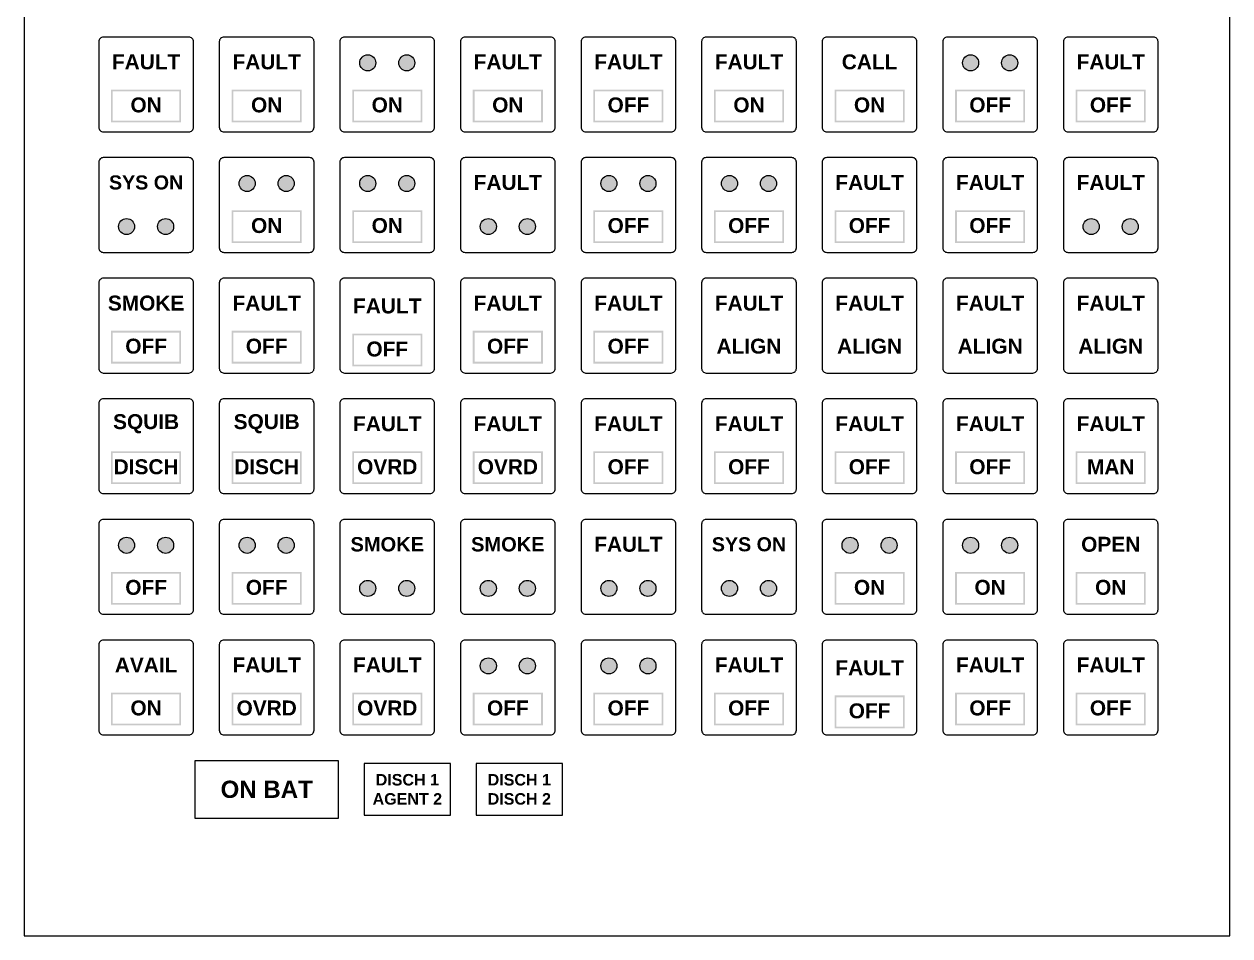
# Model space of a CAD drawing. Header units: millimetres. Extents: x 227 to 437, y 168 to 465.
# Drawn here: x 226.7 to 436.7, y 168 to 326.7 of the extents above; entities that cross this region are included whole.
import ezdxf

# ---------------------------------------------------------------- set-up
doc = ezdxf.new("R2010")
doc.units = ezdxf.units.MM

msp = doc.modelspace()

# ---------------------------------------------------------------- hatches: boundary and pattern name
h = msp.add_hatch(color=256)
edge = h.paths.add_edge_path()
edge.add_arc((286.54, 319.98), 1.4, 0, 360)
h = msp.add_hatch(color=256)
edge = h.paths.add_edge_path()
edge.add_arc((293.34, 319.98), 1.4, 0, 360)
h = msp.add_hatch(color=256)
edge = h.paths.add_edge_path()
edge.add_arc((391.54, 319.98), 1.4, 0, 360)
h = msp.add_hatch(color=256)
edge = h.paths.add_edge_path()
edge.add_arc((398.34, 319.98), 1.4, 0, 360)
h = msp.add_hatch(color=256)
h.paths.add_polyline_path([(242.14, 315.03), (253.74, 315.03), (253.74, 309.93), (242.14, 309.93)], flags=16)
h.paths.add_polyline_path([(241.84, 315.33), (254.04, 315.33), (254.04, 309.63), (241.84, 309.63)])
h = msp.add_hatch(color=256)
h.paths.add_polyline_path([(263.14, 315.03), (274.74, 315.03), (274.74, 309.93), (263.14, 309.93)], flags=16)
h.paths.add_polyline_path([(262.84, 315.33), (275.04, 315.33), (275.04, 309.63), (262.84, 309.63)])
h = msp.add_hatch(color=256)
h.paths.add_polyline_path([(284.14, 315.03), (295.74, 315.03), (295.74, 309.93), (284.14, 309.93)], flags=16)
h.paths.add_polyline_path([(283.84, 315.33), (296.04, 315.33), (296.04, 309.63), (283.84, 309.63)])
h = msp.add_hatch(color=256)
h.paths.add_polyline_path([(305.14, 315.03), (316.74, 315.03), (316.74, 309.93), (305.14, 309.93)], flags=16)
h.paths.add_polyline_path([(304.84, 315.33), (317.04, 315.33), (317.04, 309.63), (304.84, 309.63)])
h = msp.add_hatch(color=256)
h.paths.add_polyline_path([(326.14, 315.03), (337.74, 315.03), (337.74, 309.93), (326.14, 309.93)], flags=16)
h.paths.add_polyline_path([(325.84, 315.33), (338.04, 315.33), (338.04, 309.63), (325.84, 309.63)])
h = msp.add_hatch(color=256)
h.paths.add_polyline_path([(347.14, 315.03), (358.74, 315.03), (358.74, 309.93), (347.14, 309.93)], flags=16)
h.paths.add_polyline_path([(346.84, 315.33), (359.04, 315.33), (359.04, 309.63), (346.84, 309.63)])
h = msp.add_hatch(color=256)
h.paths.add_polyline_path([(368.14, 315.03), (379.74, 315.03), (379.74, 309.93), (368.14, 309.93)], flags=16)
h.paths.add_polyline_path([(367.84, 315.33), (380.04, 315.33), (380.04, 309.63), (367.84, 309.63)])
h = msp.add_hatch(color=256)
h.paths.add_polyline_path([(389.14, 315.03), (400.74, 315.03), (400.74, 309.93), (389.14, 309.93)], flags=16)
h.paths.add_polyline_path([(388.84, 315.33), (401.04, 315.33), (401.04, 309.63), (388.84, 309.63)])
h = msp.add_hatch(color=256)
h.paths.add_polyline_path([(410.14, 315.03), (421.74, 315.03), (421.74, 309.93), (410.14, 309.93)], flags=16)
h.paths.add_polyline_path([(409.84, 315.33), (422.04, 315.33), (422.04, 309.63), (409.84, 309.63)])
h = msp.add_hatch(color=256)
edge = h.paths.add_edge_path()
edge.add_arc((265.54, 298.98), 1.4, 0, 360)
h = msp.add_hatch(color=256)
edge = h.paths.add_edge_path()
edge.add_arc((272.34, 298.98), 1.4, 0, 360)
h = msp.add_hatch(color=256)
edge = h.paths.add_edge_path()
edge.add_arc((286.54, 298.98), 1.4, 0, 360)
h = msp.add_hatch(color=256)
edge = h.paths.add_edge_path()
edge.add_arc((293.34, 298.98), 1.4, 0, 360)
h = msp.add_hatch(color=256)
edge = h.paths.add_edge_path()
edge.add_arc((328.54, 298.98), 1.4, 0, 360)
h = msp.add_hatch(color=256)
edge = h.paths.add_edge_path()
edge.add_arc((335.34, 298.98), 1.4, 0, 360)
h = msp.add_hatch(color=256)
edge = h.paths.add_edge_path()
edge.add_arc((349.54, 298.98), 1.4, 0, 360)
h = msp.add_hatch(color=256)
edge = h.paths.add_edge_path()
edge.add_arc((356.34, 298.98), 1.4, 0, 360)
h = msp.add_hatch(color=256)
h.paths.add_polyline_path([(263.14, 294.03), (274.74, 294.03), (274.74, 288.93), (263.14, 288.93)], flags=16)
h.paths.add_polyline_path([(262.84, 294.33), (275.04, 294.33), (275.04, 288.63), (262.84, 288.63)])
h = msp.add_hatch(color=256)
h.paths.add_polyline_path([(284.14, 294.03), (295.74, 294.03), (295.74, 288.93), (284.14, 288.93)], flags=16)
h.paths.add_polyline_path([(283.84, 294.33), (296.04, 294.33), (296.04, 288.63), (283.84, 288.63)])
h = msp.add_hatch(color=256)
h.paths.add_polyline_path([(326.14, 294.03), (337.74, 294.03), (337.74, 288.93), (326.14, 288.93)], flags=16)
h.paths.add_polyline_path([(325.84, 294.33), (338.04, 294.33), (338.04, 288.63), (325.84, 288.63)])
h = msp.add_hatch(color=256)
h.paths.add_polyline_path([(347.14, 294.03), (358.74, 294.03), (358.74, 288.93), (347.14, 288.93)], flags=16)
h.paths.add_polyline_path([(346.84, 294.33), (359.04, 294.33), (359.04, 288.63), (346.84, 288.63)])
h = msp.add_hatch(color=256)
h.paths.add_polyline_path([(368.14, 294.03), (379.74, 294.03), (379.74, 288.93), (368.14, 288.93)], flags=16)
h.paths.add_polyline_path([(367.84, 294.33), (380.04, 294.33), (380.04, 288.63), (367.84, 288.63)])
h = msp.add_hatch(color=256)
h.paths.add_polyline_path([(389.14, 294.03), (400.74, 294.03), (400.74, 288.93), (389.14, 288.93)], flags=16)
h.paths.add_polyline_path([(388.84, 294.33), (401.04, 294.33), (401.04, 288.63), (388.84, 288.63)])
h = msp.add_hatch(color=256)
edge = h.paths.add_edge_path()
edge.add_arc((244.54, 291.48), 1.4, 0, 360)
h = msp.add_hatch(color=256)
edge = h.paths.add_edge_path()
edge.add_arc((251.34, 291.48), 1.4, 0, 360)
h = msp.add_hatch(color=256)
edge = h.paths.add_edge_path()
edge.add_arc((307.54, 291.48), 1.4, 0, 360)
h = msp.add_hatch(color=256)
edge = h.paths.add_edge_path()
edge.add_arc((314.34, 291.48), 1.4, 0, 360)
h = msp.add_hatch(color=256)
edge = h.paths.add_edge_path()
edge.add_arc((412.54, 291.48), 1.4, 0, 360)
h = msp.add_hatch(color=256)
edge = h.paths.add_edge_path()
edge.add_arc((419.34, 291.48), 1.4, 0, 360)
h = msp.add_hatch(color=256)
h.paths.add_polyline_path([(242.14, 273.03), (253.74, 273.03), (253.74, 267.93), (242.14, 267.93)], flags=16)
h.paths.add_polyline_path([(241.84, 273.33), (254.04, 273.33), (254.04, 267.63), (241.84, 267.63)])
h = msp.add_hatch(color=256)
h.paths.add_polyline_path([(263.14, 273.03), (274.74, 273.03), (274.74, 267.93), (263.14, 267.93)], flags=16)
h.paths.add_polyline_path([(262.84, 273.33), (275.04, 273.33), (275.04, 267.63), (262.84, 267.63)])
h = msp.add_hatch(color=256)
h.paths.add_polyline_path([(305.14, 273.03), (316.74, 273.03), (316.74, 267.93), (305.14, 267.93)], flags=16)
h.paths.add_polyline_path([(304.84, 273.33), (317.04, 273.33), (317.04, 267.63), (304.84, 267.63)])
h = msp.add_hatch(color=256)
h.paths.add_polyline_path([(326.14, 273.03), (337.74, 273.03), (337.74, 267.93), (326.14, 267.93)], flags=16)
h.paths.add_polyline_path([(325.84, 273.33), (338.04, 273.33), (338.04, 267.63), (325.84, 267.63)])
h = msp.add_hatch(color=256)
h.paths.add_polyline_path([(284.14, 272.53), (295.74, 272.53), (295.74, 267.43), (284.14, 267.43)], flags=16)
h.paths.add_polyline_path([(283.84, 272.83), (296.04, 272.83), (296.04, 267.13), (283.84, 267.13)])
h = msp.add_hatch(color=256)
h.paths.add_polyline_path([(242.14, 252.03), (253.74, 252.03), (253.74, 246.93), (242.14, 246.93)], flags=16)
h.paths.add_polyline_path([(241.84, 252.33), (254.04, 252.33), (254.04, 246.63), (241.84, 246.63)])
h = msp.add_hatch(color=256)
h.paths.add_polyline_path([(263.14, 252.03), (274.74, 252.03), (274.74, 246.93), (263.14, 246.93)], flags=16)
h.paths.add_polyline_path([(262.84, 252.33), (275.04, 252.33), (275.04, 246.63), (262.84, 246.63)])
h = msp.add_hatch(color=256)
h.paths.add_polyline_path([(284.14, 252.03), (295.74, 252.03), (295.74, 246.93), (284.14, 246.93)], flags=16)
h.paths.add_polyline_path([(283.84, 252.33), (296.04, 252.33), (296.04, 246.63), (283.84, 246.63)])
h = msp.add_hatch(color=256)
h.paths.add_polyline_path([(305.14, 252.03), (316.74, 252.03), (316.74, 246.93), (305.14, 246.93)], flags=16)
h.paths.add_polyline_path([(304.84, 252.33), (317.04, 252.33), (317.04, 246.63), (304.84, 246.63)])
h = msp.add_hatch(color=256)
h.paths.add_polyline_path([(326.14, 252.03), (337.74, 252.03), (337.74, 246.93), (326.14, 246.93)], flags=16)
h.paths.add_polyline_path([(325.84, 252.33), (338.04, 252.33), (338.04, 246.63), (325.84, 246.63)])
h = msp.add_hatch(color=256)
h.paths.add_polyline_path([(347.14, 252.03), (358.74, 252.03), (358.74, 246.93), (347.14, 246.93)], flags=16)
h.paths.add_polyline_path([(346.84, 252.33), (359.04, 252.33), (359.04, 246.63), (346.84, 246.63)])
h = msp.add_hatch(color=256)
h.paths.add_polyline_path([(368.14, 252.03), (379.74, 252.03), (379.74, 246.93), (368.14, 246.93)], flags=16)
h.paths.add_polyline_path([(367.84, 252.33), (380.04, 252.33), (380.04, 246.63), (367.84, 246.63)])
h = msp.add_hatch(color=256)
h.paths.add_polyline_path([(389.14, 252.03), (400.74, 252.03), (400.74, 246.93), (389.14, 246.93)], flags=16)
h.paths.add_polyline_path([(388.84, 252.33), (401.04, 252.33), (401.04, 246.63), (388.84, 246.63)])
h = msp.add_hatch(color=256)
h.paths.add_polyline_path([(410.14, 252.03), (421.74, 252.03), (421.74, 246.93), (410.14, 246.93)], flags=16)
h.paths.add_polyline_path([(409.84, 252.33), (422.04, 252.33), (422.04, 246.63), (409.84, 246.63)])
h = msp.add_hatch(color=256)
edge = h.paths.add_edge_path()
edge.add_arc((244.54, 235.98), 1.4, 0, 360)
h = msp.add_hatch(color=256)
edge = h.paths.add_edge_path()
edge.add_arc((251.34, 235.98), 1.4, 0, 360)
h = msp.add_hatch(color=256)
edge = h.paths.add_edge_path()
edge.add_arc((265.54, 235.98), 1.4, 0, 360)
h = msp.add_hatch(color=256)
edge = h.paths.add_edge_path()
edge.add_arc((272.34, 235.98), 1.4, 0, 360)
h = msp.add_hatch(color=256)
edge = h.paths.add_edge_path()
edge.add_arc((370.54, 235.98), 1.4, 0, 360)
h = msp.add_hatch(color=256)
edge = h.paths.add_edge_path()
edge.add_arc((377.34, 235.98), 1.4, 0, 360)
h = msp.add_hatch(color=256)
edge = h.paths.add_edge_path()
edge.add_arc((391.54, 235.98), 1.4, 0, 360)
h = msp.add_hatch(color=256)
edge = h.paths.add_edge_path()
edge.add_arc((398.34, 235.98), 1.4, 0, 360)
h = msp.add_hatch(color=256)
h.paths.add_polyline_path([(242.14, 231.03), (253.74, 231.03), (253.74, 225.93), (242.14, 225.93)], flags=16)
h.paths.add_polyline_path([(241.84, 231.33), (254.04, 231.33), (254.04, 225.63), (241.84, 225.63)])
h = msp.add_hatch(color=256)
h.paths.add_polyline_path([(263.14, 231.03), (274.74, 231.03), (274.74, 225.93), (263.14, 225.93)], flags=16)
h.paths.add_polyline_path([(262.84, 231.33), (275.04, 231.33), (275.04, 225.63), (262.84, 225.63)])
h = msp.add_hatch(color=256)
h.paths.add_polyline_path([(368.14, 231.03), (379.74, 231.03), (379.74, 225.93), (368.14, 225.93)], flags=16)
h.paths.add_polyline_path([(367.84, 231.33), (380.04, 231.33), (380.04, 225.63), (367.84, 225.63)])
h = msp.add_hatch(color=256)
h.paths.add_polyline_path([(389.14, 231.03), (400.74, 231.03), (400.74, 225.93), (389.14, 225.93)], flags=16)
h.paths.add_polyline_path([(388.84, 231.33), (401.04, 231.33), (401.04, 225.63), (388.84, 225.63)])
h = msp.add_hatch(color=256)
h.paths.add_polyline_path([(410.14, 231.03), (421.74, 231.03), (421.74, 225.93), (410.14, 225.93)], flags=16)
h.paths.add_polyline_path([(409.84, 231.33), (422.04, 231.33), (422.04, 225.63), (409.84, 225.63)])
h = msp.add_hatch(color=256)
edge = h.paths.add_edge_path()
edge.add_arc((286.54, 228.48), 1.4, 0, 360)
h = msp.add_hatch(color=256)
edge = h.paths.add_edge_path()
edge.add_arc((293.34, 228.48), 1.4, 0, 360)
h = msp.add_hatch(color=256)
edge = h.paths.add_edge_path()
edge.add_arc((307.54, 228.48), 1.4, 0, 360)
h = msp.add_hatch(color=256)
edge = h.paths.add_edge_path()
edge.add_arc((314.34, 228.48), 1.4, 0, 360)
h = msp.add_hatch(color=256)
edge = h.paths.add_edge_path()
edge.add_arc((328.54, 228.48), 1.4, 0, 360)
h = msp.add_hatch(color=256)
edge = h.paths.add_edge_path()
edge.add_arc((335.34, 228.48), 1.4, 0, 360)
h = msp.add_hatch(color=256)
edge = h.paths.add_edge_path()
edge.add_arc((349.54, 228.48), 1.4, 0, 360)
h = msp.add_hatch(color=256)
edge = h.paths.add_edge_path()
edge.add_arc((356.34, 228.48), 1.4, 0, 360)
h = msp.add_hatch(color=256)
edge = h.paths.add_edge_path()
edge.add_arc((307.54, 214.98), 1.4, 0, 360)
h = msp.add_hatch(color=256)
edge = h.paths.add_edge_path()
edge.add_arc((314.34, 214.98), 1.4, 0, 360)
h = msp.add_hatch(color=256)
edge = h.paths.add_edge_path()
edge.add_arc((328.54, 214.98), 1.4, 0, 360)
h = msp.add_hatch(color=256)
edge = h.paths.add_edge_path()
edge.add_arc((335.34, 214.98), 1.4, 0, 360)
h = msp.add_hatch(color=256)
h.paths.add_polyline_path([(242.14, 210.03), (253.74, 210.03), (253.74, 204.93), (242.14, 204.93)], flags=16)
h.paths.add_polyline_path([(241.84, 210.33), (254.04, 210.33), (254.04, 204.63), (241.84, 204.63)])
h = msp.add_hatch(color=256)
h.paths.add_polyline_path([(263.14, 210.03), (274.74, 210.03), (274.74, 204.93), (263.14, 204.93)], flags=16)
h.paths.add_polyline_path([(262.84, 210.33), (275.04, 210.33), (275.04, 204.63), (262.84, 204.63)])
h = msp.add_hatch(color=256)
h.paths.add_polyline_path([(284.14, 210.03), (295.74, 210.03), (295.74, 204.93), (284.14, 204.93)], flags=16)
h.paths.add_polyline_path([(283.84, 210.33), (296.04, 210.33), (296.04, 204.63), (283.84, 204.63)])
h = msp.add_hatch(color=256)
h.paths.add_polyline_path([(305.14, 210.03), (316.74, 210.03), (316.74, 204.93), (305.14, 204.93)], flags=16)
h.paths.add_polyline_path([(304.84, 210.33), (317.04, 210.33), (317.04, 204.63), (304.84, 204.63)])
h = msp.add_hatch(color=256)
h.paths.add_polyline_path([(326.14, 210.03), (337.74, 210.03), (337.74, 204.93), (326.14, 204.93)], flags=16)
h.paths.add_polyline_path([(325.84, 210.33), (338.04, 210.33), (338.04, 204.63), (325.84, 204.63)])
h = msp.add_hatch(color=256)
h.paths.add_polyline_path([(347.14, 210.03), (358.74, 210.03), (358.74, 204.93), (347.14, 204.93)], flags=16)
h.paths.add_polyline_path([(346.84, 210.33), (359.04, 210.33), (359.04, 204.63), (346.84, 204.63)])
h = msp.add_hatch(color=256)
h.paths.add_polyline_path([(389.14, 210.03), (400.74, 210.03), (400.74, 204.93), (389.14, 204.93)], flags=16)
h.paths.add_polyline_path([(388.84, 210.33), (401.04, 210.33), (401.04, 204.63), (388.84, 204.63)])
h = msp.add_hatch(color=256)
h.paths.add_polyline_path([(410.14, 210.03), (421.74, 210.03), (421.74, 204.93), (410.14, 204.93)], flags=16)
h.paths.add_polyline_path([(409.84, 210.33), (422.04, 210.33), (422.04, 204.63), (409.84, 204.63)])
h = msp.add_hatch(color=256)
h.paths.add_polyline_path([(368.14, 209.53), (379.74, 209.53), (379.74, 204.43), (368.14, 204.43)], flags=16)
h.paths.add_polyline_path([(367.84, 209.83), (380.04, 209.83), (380.04, 204.13), (367.84, 204.13)])

# ---------------------------------------------------------------- linework, layer by layer
at = {"color": 2}
for p, q in [((226.69, 464.98), (226.69, 167.98)), ((436.69, 167.98), (436.69, 464.98)), ((226.69, 167.98), (436.69, 167.98))]:
    msp.add_line(p, q, dxfattribs=at)
for points in [[(240.49, 307.98), (255.39, 307.98, 0.414214), (256.19, 308.78), (256.19, 323.68, 0.414214), (255.39, 324.48), (240.49, 324.48, 0.414214), (239.69, 323.68), (239.69, 308.78, 0.414214)], [(261.49, 307.98), (276.39, 307.98, 0.414214), (277.19, 308.78), (277.19, 323.68, 0.414214), (276.39, 324.48), (261.49, 324.48, 0.414214), (260.69, 323.68), (260.69, 308.78, 0.414214)], [(282.49, 307.98), (297.39, 307.98, 0.414214), (298.19, 308.78), (298.19, 323.68, 0.414214), (297.39, 324.48), (282.49, 324.48, 0.414214), (281.69, 323.68), (281.69, 308.78, 0.414214)], [(303.49, 307.98), (318.39, 307.98, 0.414214), (319.19, 308.78), (319.19, 323.68, 0.414214), (318.39, 324.48), (303.49, 324.48, 0.414214), (302.69, 323.68), (302.69, 308.78, 0.414214)], [(324.49, 307.98), (339.39, 307.98, 0.414214), (340.19, 308.78), (340.19, 323.68, 0.414214), (339.39, 324.48), (324.49, 324.48, 0.414214), (323.69, 323.68), (323.69, 308.78, 0.414214)], [(345.49, 307.98), (360.39, 307.98, 0.414214), (361.19, 308.78), (361.19, 323.68, 0.414214), (360.39, 324.48), (345.49, 324.48, 0.414214), (344.69, 323.68), (344.69, 308.78, 0.414214)], [(366.49, 307.98), (381.39, 307.98, 0.414214), (382.19, 308.78), (382.19, 323.68, 0.414214), (381.39, 324.48), (366.49, 324.48, 0.414214), (365.69, 323.68), (365.69, 308.78, 0.414214)], [(387.49, 307.98), (402.39, 307.98, 0.414214), (403.19, 308.78), (403.19, 323.68, 0.414214), (402.39, 324.48), (387.49, 324.48, 0.414214), (386.69, 323.68), (386.69, 308.78, 0.414214)], [(408.49, 307.98), (423.39, 307.98, 0.414214), (424.19, 308.78), (424.19, 323.68, 0.414214), (423.39, 324.48), (408.49, 324.48, 0.414214), (407.69, 323.68), (407.69, 308.78, 0.414214)], [(240.49, 286.98), (255.39, 286.98, 0.414214), (256.19, 287.78), (256.19, 302.68, 0.414214), (255.39, 303.48), (240.49, 303.48, 0.414214), (239.69, 302.68), (239.69, 287.78, 0.414214)], [(261.49, 286.98), (276.39, 286.98, 0.414214), (277.19, 287.78), (277.19, 302.68, 0.414214), (276.39, 303.48), (261.49, 303.48, 0.414214), (260.69, 302.68), (260.69, 287.78, 0.414214)], [(282.49, 286.98), (297.39, 286.98, 0.414214), (298.19, 287.78), (298.19, 302.68, 0.414214), (297.39, 303.48), (282.49, 303.48, 0.414214), (281.69, 302.68), (281.69, 287.78, 0.414214)], [(303.49, 286.98), (318.39, 286.98, 0.414214), (319.19, 287.78), (319.19, 302.68, 0.414214), (318.39, 303.48), (303.49, 303.48, 0.414214), (302.69, 302.68), (302.69, 287.78, 0.414214)], [(324.49, 286.98), (339.39, 286.98, 0.414214), (340.19, 287.78), (340.19, 302.68, 0.414214), (339.39, 303.48), (324.49, 303.48, 0.414214), (323.69, 302.68), (323.69, 287.78, 0.414214)], [(345.49, 286.98), (360.39, 286.98, 0.414214), (361.19, 287.78), (361.19, 302.68, 0.414214), (360.39, 303.48), (345.49, 303.48, 0.414214), (344.69, 302.68), (344.69, 287.78, 0.414214)], [(366.49, 286.98), (381.39, 286.98, 0.414214), (382.19, 287.78), (382.19, 302.68, 0.414214), (381.39, 303.48), (366.49, 303.48, 0.414214), (365.69, 302.68), (365.69, 287.78, 0.414214)], [(387.49, 286.98), (402.39, 286.98, 0.414214), (403.19, 287.78), (403.19, 302.68, 0.414214), (402.39, 303.48), (387.49, 303.48, 0.414214), (386.69, 302.68), (386.69, 287.78, 0.414214)], [(408.49, 286.98), (423.39, 286.98, 0.414214), (424.19, 287.78), (424.19, 302.68, 0.414214), (423.39, 303.48), (408.49, 303.48, 0.414214), (407.69, 302.68), (407.69, 287.78, 0.414214)], [(240.49, 265.98), (255.39, 265.98, 0.414214), (256.19, 266.78), (256.19, 281.68, 0.414214), (255.39, 282.48), (240.49, 282.48, 0.414214), (239.69, 281.68), (239.69, 266.78, 0.414214)], [(261.49, 265.98), (276.39, 265.98, 0.414214), (277.19, 266.78), (277.19, 281.68, 0.414214), (276.39, 282.48), (261.49, 282.48, 0.414214), (260.69, 281.68), (260.69, 266.78, 0.414214)], [(282.49, 265.98), (297.39, 265.98, 0.414214), (298.19, 266.78), (298.19, 281.68, 0.414214), (297.39, 282.48), (282.49, 282.48, 0.414214), (281.69, 281.68), (281.69, 266.78, 0.414214)], [(303.49, 265.98), (318.39, 265.98, 0.414214), (319.19, 266.78), (319.19, 281.68, 0.414214), (318.39, 282.48), (303.49, 282.48, 0.414214), (302.69, 281.68), (302.69, 266.78, 0.414214)], [(324.49, 265.98), (339.39, 265.98, 0.414214), (340.19, 266.78), (340.19, 281.68, 0.414214), (339.39, 282.48), (324.49, 282.48, 0.414214), (323.69, 281.68), (323.69, 266.78, 0.414214)], [(345.49, 265.98), (360.39, 265.98, 0.414214), (361.19, 266.78), (361.19, 281.68, 0.414214), (360.39, 282.48), (345.49, 282.48, 0.414214), (344.69, 281.68), (344.69, 266.78, 0.414214)], [(366.49, 265.98), (381.39, 265.98, 0.414214), (382.19, 266.78), (382.19, 281.68, 0.414214), (381.39, 282.48), (366.49, 282.48, 0.414214), (365.69, 281.68), (365.69, 266.78, 0.414214)], [(387.49, 265.98), (402.39, 265.98, 0.414214), (403.19, 266.78), (403.19, 281.68, 0.414214), (402.39, 282.48), (387.49, 282.48, 0.414214), (386.69, 281.68), (386.69, 266.78, 0.414214)], [(408.49, 265.98), (423.39, 265.98, 0.414214), (424.19, 266.78), (424.19, 281.68, 0.414214), (423.39, 282.48), (408.49, 282.48, 0.414214), (407.69, 281.68), (407.69, 266.78, 0.414214)], [(240.49, 244.98), (255.39, 244.98, 0.414214), (256.19, 245.78), (256.19, 260.68, 0.414214), (255.39, 261.48), (240.49, 261.48, 0.414214), (239.69, 260.68), (239.69, 245.78, 0.414214)], [(261.49, 244.98), (276.39, 244.98, 0.414214), (277.19, 245.78), (277.19, 260.68, 0.414214), (276.39, 261.48), (261.49, 261.48, 0.414214), (260.69, 260.68), (260.69, 245.78, 0.414214)], [(282.49, 244.98), (297.39, 244.98, 0.414214), (298.19, 245.78), (298.19, 260.68, 0.414214), (297.39, 261.48), (282.49, 261.48, 0.414214), (281.69, 260.68), (281.69, 245.78, 0.414214)], [(303.49, 244.98), (318.39, 244.98, 0.414214), (319.19, 245.78), (319.19, 260.68, 0.414214), (318.39, 261.48), (303.49, 261.48, 0.414214), (302.69, 260.68), (302.69, 245.78, 0.414214)], [(324.49, 244.98), (339.39, 244.98, 0.414214), (340.19, 245.78), (340.19, 260.68, 0.414214), (339.39, 261.48), (324.49, 261.48, 0.414214), (323.69, 260.68), (323.69, 245.78, 0.414214)], [(345.49, 244.98), (360.39, 244.98, 0.414214), (361.19, 245.78), (361.19, 260.68, 0.414214), (360.39, 261.48), (345.49, 261.48, 0.414214), (344.69, 260.68), (344.69, 245.78, 0.414214)], [(366.49, 244.98), (381.39, 244.98, 0.414214), (382.19, 245.78), (382.19, 260.68, 0.414214), (381.39, 261.48), (366.49, 261.48, 0.414214), (365.69, 260.68), (365.69, 245.78, 0.414214)], [(387.49, 244.98), (402.39, 244.98, 0.414214), (403.19, 245.78), (403.19, 260.68, 0.414214), (402.39, 261.48), (387.49, 261.48, 0.414214), (386.69, 260.68), (386.69, 245.78, 0.414214)], [(408.49, 244.98), (423.39, 244.98, 0.414214), (424.19, 245.78), (424.19, 260.68, 0.414214), (423.39, 261.48), (408.49, 261.48, 0.414214), (407.69, 260.68), (407.69, 245.78, 0.414214)], [(240.49, 223.98), (255.39, 223.98, 0.414214), (256.19, 224.78), (256.19, 239.68, 0.414214), (255.39, 240.48), (240.49, 240.48, 0.414214), (239.69, 239.68), (239.69, 224.78, 0.414214)], [(261.49, 223.98), (276.39, 223.98, 0.414214), (277.19, 224.78), (277.19, 239.68, 0.414214), (276.39, 240.48), (261.49, 240.48, 0.414214), (260.69, 239.68), (260.69, 224.78, 0.414214)], [(282.49, 223.98), (297.39, 223.98, 0.414214), (298.19, 224.78), (298.19, 239.68, 0.414214), (297.39, 240.48), (282.49, 240.48, 0.414214), (281.69, 239.68), (281.69, 224.78, 0.414214)], [(303.49, 223.98), (318.39, 223.98, 0.414214), (319.19, 224.78), (319.19, 239.68, 0.414214), (318.39, 240.48), (303.49, 240.48, 0.414214), (302.69, 239.68), (302.69, 224.78, 0.414214)], [(324.49, 223.98), (339.39, 223.98, 0.414214), (340.19, 224.78), (340.19, 239.68, 0.414214), (339.39, 240.48), (324.49, 240.48, 0.414214), (323.69, 239.68), (323.69, 224.78, 0.414214)], [(345.49, 223.98), (360.39, 223.98, 0.414214), (361.19, 224.78), (361.19, 239.68, 0.414214), (360.39, 240.48), (345.49, 240.48, 0.414214), (344.69, 239.68), (344.69, 224.78, 0.414214)], [(366.49, 223.98), (381.39, 223.98, 0.414214), (382.19, 224.78), (382.19, 239.68, 0.414214), (381.39, 240.48), (366.49, 240.48, 0.414214), (365.69, 239.68), (365.69, 224.78, 0.414214)], [(387.49, 223.98), (402.39, 223.98, 0.414214), (403.19, 224.78), (403.19, 239.68, 0.414214), (402.39, 240.48), (387.49, 240.48, 0.414214), (386.69, 239.68), (386.69, 224.78, 0.414214)], [(408.49, 223.98), (423.39, 223.98, 0.414214), (424.19, 224.78), (424.19, 239.68, 0.414214), (423.39, 240.48), (408.49, 240.48, 0.414214), (407.69, 239.68), (407.69, 224.78, 0.414214)], [(240.49, 202.98), (255.39, 202.98, 0.414214), (256.19, 203.78), (256.19, 218.68, 0.414214), (255.39, 219.48), (240.49, 219.48, 0.414214), (239.69, 218.68), (239.69, 203.78, 0.414214)], [(261.49, 202.98), (276.39, 202.98, 0.414214), (277.19, 203.78), (277.19, 218.68, 0.414214), (276.39, 219.48), (261.49, 219.48, 0.414214), (260.69, 218.68), (260.69, 203.78, 0.414214)], [(282.49, 202.98), (297.39, 202.98, 0.414214), (298.19, 203.78), (298.19, 218.68, 0.414214), (297.39, 219.48), (282.49, 219.48, 0.414214), (281.69, 218.68), (281.69, 203.78, 0.414214)], [(303.49, 202.98), (318.39, 202.98, 0.414214), (319.19, 203.78), (319.19, 218.68, 0.414214), (318.39, 219.48), (303.49, 219.48, 0.414214), (302.69, 218.68), (302.69, 203.78, 0.414214)], [(324.49, 202.98), (339.39, 202.98, 0.414214), (340.19, 203.78), (340.19, 218.68, 0.414214), (339.39, 219.48), (324.49, 219.48, 0.414214), (323.69, 218.68), (323.69, 203.78, 0.414214)], [(345.49, 202.98), (360.39, 202.98, 0.414214), (361.19, 203.78), (361.19, 218.68, 0.414214), (360.39, 219.48), (345.49, 219.48, 0.414214), (344.69, 218.68), (344.69, 203.78, 0.414214)], [(366.49, 202.98), (381.39, 202.98, 0.414214), (382.19, 203.78), (382.19, 218.68, 0.414214), (381.39, 219.48), (366.49, 219.48, 0.414214), (365.69, 218.68), (365.69, 203.78, 0.414214)], [(387.49, 202.98), (402.39, 202.98, 0.414214), (403.19, 203.78), (403.19, 218.68, 0.414214), (402.39, 219.48), (387.49, 219.48, 0.414214), (386.69, 218.68), (386.69, 203.78, 0.414214)], [(408.49, 202.98), (423.39, 202.98, 0.414214), (424.19, 203.78), (424.19, 218.68, 0.414214), (423.39, 219.48), (408.49, 219.48, 0.414214), (407.69, 218.68), (407.69, 203.78, 0.414214)]]:
    msp.add_lwpolyline(points, format="xyb", close=True)
for points in [[(256.44, 188.48), (281.44, 188.48), (281.44, 198.48), (256.44, 198.48)], [(285.94, 188.98), (300.94, 188.98), (300.94, 197.98), (285.94, 197.98)], [(305.44, 188.98), (320.44, 188.98), (320.44, 197.98), (305.44, 197.98)]]:
    msp.add_lwpolyline(points, close=True)
for centre in [(286.54, 319.98), (293.34, 319.98), (391.54, 319.98), (398.34, 319.98), (265.54, 298.98), (272.34, 298.98), (286.54, 298.98), (293.34, 298.98), (328.54, 298.98), (335.34, 298.98), (349.54, 298.98), (356.34, 298.98), (244.54, 291.48), (251.34, 291.48), (307.54, 291.48), (314.34, 291.48), (412.54, 291.48), (419.34, 291.48), (244.54, 235.98), (251.34, 235.98), (265.54, 235.98), (272.34, 235.98), (370.54, 235.98), (377.34, 235.98), (391.54, 235.98), (398.34, 235.98), (286.54, 228.48), (293.34, 228.48), (307.54, 228.48), (314.34, 228.48), (328.54, 228.48), (335.34, 228.48), (349.54, 228.48), (356.34, 228.48), (307.54, 214.98), (314.34, 214.98), (328.54, 214.98), (335.34, 214.98)]:
    msp.add_circle(centre, 1.4)

# ---------------------------------------------------------------- texts
at = {"attachment_point": 5}
for s, insert, char_height, width in [('{\\fArial|b1|i0|c0|p34;FAULT}', (247.94, 320.14), 2.6, 11.4), ('{\\fArial|b1|i0|c0|p34;FAULT}', (268.94, 320.14), 2.6, 11.4), ('{\\fArial|b1|i0|c0|p34;FAULT}', (310.94, 320.14), 2.6, 11.4), ('{\\fArial|b1|i0|c0|p34;FAULT}', (331.94, 320.14), 2.6, 11.4), ('{\\fArial|b1|i0|c0|p34;FAULT}', (352.94, 320.14), 2.6, 11.4), ('{\\fArial|b1|i0|c0|p34;CALL}', (373.94, 320.14), 2.6, 11.4), ('{\\fArial|b1|i0|c0|p34;FAULT}', (415.94, 320.14), 2.6, 11.4), ('{\\fArial|b1|i0|c0|p34;ON}', (247.94, 312.64), 2.6, 11.4), ('{\\fArial|b1|i0|c0|p34;ON}', (268.94, 312.64), 2.6, 11.4), ('{\\fArial|b1|i0|c0|p34;ON}', (289.94, 312.64), 2.6, 11.4), ('{\\fArial|b1|i0|c0|p34;ON}', (310.94, 312.64), 2.6, 11.4), ('{\\fArial|b1|i0|c0|p34;OFF}', (331.94, 312.64), 2.6, 11.4), ('{\\fArial|b1|i0|c0|p34;ON}', (352.94, 312.64), 2.6, 11.4), ('{\\fArial|b1|i0|c0|p34;ON}', (373.94, 312.64), 2.6, 11.4), ('{\\fArial|b1|i0|c0|p34;OFF}', (394.94, 312.64), 2.6, 11.4), ('{\\fArial|b1|i0|c0|p34;OFF}', (415.94, 312.64), 2.6, 11.4), ('{\\fArial|b1|i0|c0|p34;SYS ON}', (247.94, 299.14), 2.45, 14.6758), ('{\\fArial|b1|i0|c0|p34;FAULT}', (310.94, 299.14), 2.6, 11.4), ('{\\fArial|b1|i0|c0|p34;FAULT}', (373.94, 299.14), 2.6, 11.4), ('{\\fArial|b1|i0|c0|p34;FAULT}', (394.94, 299.14), 2.6, 11.4), ('{\\fArial|b1|i0|c0|p34;FAULT}', (415.94, 299.14), 2.6, 11.4), ('{\\fArial|b1|i0|c0|p34;ON}', (268.94, 291.64), 2.6, 11.4), ('{\\fArial|b1|i0|c0|p34;ON}', (289.94, 291.64), 2.6, 11.4), ('{\\fArial|b1|i0|c0|p34;OFF}', (331.94, 291.64), 2.6, 11.4), ('{\\fArial|b1|i0|c0|p34;OFF}', (352.94, 291.64), 2.6, 11.4), ('{\\fArial|b1|i0|c0|p34;OFF}', (373.94, 291.64), 2.6, 11.4), ('{\\fArial|b1|i0|c0|p34;OFF}', (394.94, 291.64), 2.6, 11.4), ('{\\fArial|b1|i0|c0|p34;SMOKE}', (247.94, 278.14), 2.6, 11.4), ('{\\fArial|b1|i0|c0|p34;FAULT}', (268.94, 278.14), 2.6, 11.4), ('{\\fArial|b1|i0|c0|p34;FAULT}', (310.94, 278.14), 2.6, 11.4), ('{\\fArial|b1|i0|c0|p34;FAULT}', (331.94, 278.14), 2.6, 11.4), ('{\\fArial|b1|i0|c0|p34;FAULT}', (352.94, 278.14), 2.6, 11.4), ('{\\fArial|b1|i0|c0|p34;FAULT}', (373.94, 278.14), 2.6, 11.4), ('{\\fArial|b1|i0|c0|p34;FAULT}', (394.94, 278.14), 2.6, 11.4), ('{\\fArial|b1|i0|c0|p34;FAULT}', (415.94, 278.14), 2.6, 11.4), ('{\\fArial|b1|i0|c0|p34;FAULT}', (289.94, 277.64), 2.6, 11.4), ('{\\fArial|b1|i0|c0|p34;OFF}', (247.94, 270.64), 2.6, 11.4), ('{\\fArial|b1|i0|c0|p34;OFF}', (268.94, 270.64), 2.6, 11.4), ('{\\fArial|b1|i0|c0|p34;OFF}', (289.94, 270.14), 2.6, 11.4), ('{\\fArial|b1|i0|c0|p34;OFF}', (310.94, 270.64), 2.6, 11.4), ('{\\fArial|b1|i0|c0|p34;OFF}', (331.94, 270.64), 2.6, 11.4), ('{\\fArial|b1|i0|c0|p34;ALIGN}', (352.94, 270.64), 2.6, 11.4), ('{\\fArial|b1|i0|c0|p34;ALIGN}', (373.94, 270.64), 2.6, 11.4), ('{\\fArial|b1|i0|c0|p34;ALIGN}', (394.94, 270.64), 2.6, 11.4), ('{\\fArial|b1|i0|c0|p34;ALIGN}', (415.94, 270.64), 2.6, 11.4), ('{\\fArial|b1|i0|c0|p34;SQUIB}', (247.94, 257.14), 2.6, 11.4), ('{\\fArial|b1|i0|c0|p34;SQUIB}', (268.94, 257.14), 2.6, 11.4), ('{\\fArial|b1|i0|c0|p34;FAULT}', (289.94, 257.14), 2.6, 11.4), ('{\\fArial|b1|i0|c0|p34;FAULT}', (310.94, 257.14), 2.6, 11.4), ('{\\fArial|b1|i0|c0|p34;FAULT}', (331.94, 257.14), 2.6, 11.4), ('{\\fArial|b1|i0|c0|p34;FAULT}', (352.94, 257.14), 2.6, 11.4), ('{\\fArial|b1|i0|c0|p34;FAULT}', (373.94, 257.14), 2.6, 11.4), ('{\\fArial|b1|i0|c0|p34;FAULT}', (394.94, 257.14), 2.6, 11.4), ('{\\fArial|b1|i0|c0|p34;FAULT}', (415.94, 257.14), 2.6, 11.4), ('{\\fArial|b1|i0|c0|p34;DISCH}', (247.94, 249.64), 2.6, 11.4), ('{\\fArial|b1|i0|c0|p34;DISCH}', (268.94, 249.64), 2.6, 11.4), ('{\\fArial|b1|i0|c0|p34;OVRD}', (289.94, 249.64), 2.6, 11.4), ('{\\fArial|b1|i0|c0|p34;OVRD}', (310.94, 249.64), 2.6, 11.4), ('{\\fArial|b1|i0|c0|p34;OFF}', (331.94, 249.64), 2.6, 11.4), ('{\\fArial|b1|i0|c0|p34;OFF}', (352.94, 249.64), 2.6, 11.4), ('{\\fArial|b1|i0|c0|p34;OFF}', (373.94, 249.64), 2.6, 11.4), ('{\\fArial|b1|i0|c0|p34;OFF}', (394.94, 249.64), 2.6, 11.4), ('{\\fArial|b1|i0|c0|p34;MAN}', (415.94, 249.64), 2.6, 11.4), ('{\\fArial|b1|i0|c0|p34;SMOKE}', (289.94, 236.14), 2.5, 11.4), ('{\\fArial|b1|i0|c0|p34;SMOKE}', (310.94, 236.14), 2.5, 11.4), ('{\\fArial|b1|i0|c0|p34;FAULT}', (331.94, 236.14), 2.6, 11.4), ('{\\fArial|b1|i0|c0|p34;SYS ON}', (352.94, 236.14), 2.45, 14.6758), ('{\\fArial|b1|i0|c0|p34;OPEN}', (415.94, 236.14), 2.6, 11.4), ('{\\fArial|b1|i0|c0|p34;OFF}', (247.94, 228.64), 2.6, 11.4), ('{\\fArial|b1|i0|c0|p34;OFF}', (268.94, 228.64), 2.6, 11.4), ('{\\fArial|b1|i0|c0|p34;ON}', (373.94, 228.64), 2.6, 11.4), ('{\\fArial|b1|i0|c0|p34;ON}', (394.94, 228.64), 2.6, 11.4), ('{\\fArial|b1|i0|c0|p34;ON}', (415.94, 228.64), 2.6, 11.4), ('{\\fArial|b1|i0|c0|p34;AVAIL}', (247.94, 215.14), 2.6, 11.4), ('{\\fArial|b1|i0|c0|p34;FAULT}', (268.94, 215.14), 2.6, 11.4), ('{\\fArial|b1|i0|c0|p34;FAULT}', (289.94, 215.14), 2.6, 11.4), ('{\\fArial|b1|i0|c0|p34;FAULT}', (352.94, 215.14), 2.6, 11.4), ('{\\fArial|b1|i0|c0|p34;FAULT}', (394.94, 215.14), 2.6, 11.4), ('{\\fArial|b1|i0|c0|p34;FAULT}', (415.94, 215.14), 2.6, 11.4), ('{\\fArial|b1|i0|c0|p34;FAULT}', (373.94, 214.64), 2.6, 11.4), ('{\\fArial|b1|i0|c0|p34;ON}', (247.94, 207.64), 2.6, 11.4), ('{\\fArial|b1|i0|c0|p34;OVRD}', (268.94, 207.64), 2.6, 11.4), ('{\\fArial|b1|i0|c0|p34;OVRD}', (289.94, 207.64), 2.6, 11.4), ('{\\fArial|b1|i0|c0|p34;OFF}', (310.94, 207.64), 2.6, 11.4), ('{\\fArial|b1|i0|c0|p34;OFF}', (331.94, 207.64), 2.6, 11.4), ('{\\fArial|b1|i0|c0|p34;OFF}', (352.94, 207.64), 2.6, 11.4), ('{\\fArial|b1|i0|c0|p34;OFF}', (373.94, 207.14), 2.6, 11.4), ('{\\fArial|b1|i0|c0|p34;OFF}', (394.94, 207.64), 2.6, 11.4), ('{\\fArial|b1|i0|c0|p34;OFF}', (415.94, 207.64), 2.6, 11.4), ('{\\fArial|b1|i0|c0|p34;DISCH 1\\PAGENT 2}', (293.44, 193.48), 2, 21.9127), ('{\\fArial|b1|i0|c0|p34;DISCH 1\\PDISCH 2}', (312.94, 193.48), 2, 21.9127), ('{\\fArial|b1|i0|c0|p34;ON BAT}', (268.94, 193.48), 3, 18.0572)]:
    msp.add_mtext(s, dxfattribs=dict(at, insert=insert, char_height=char_height, width=width))

doc.saveas('drawing.dxf')
